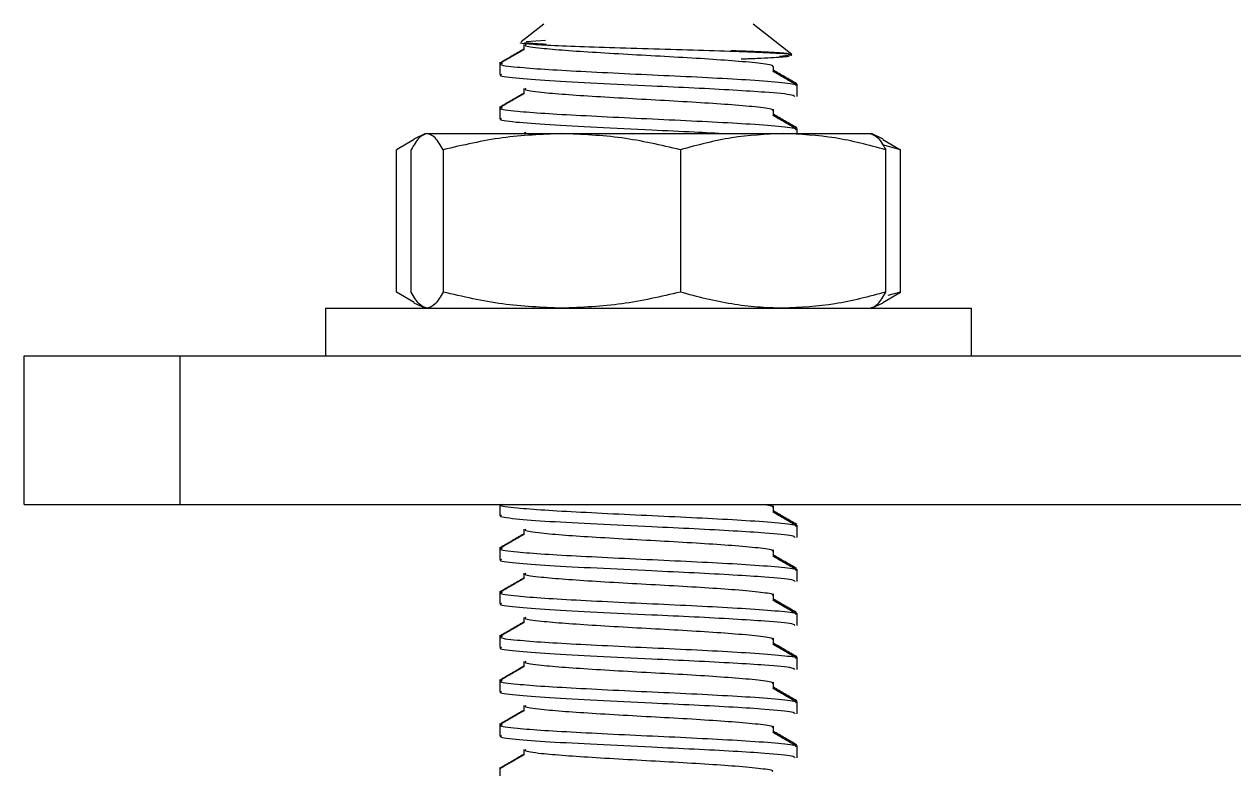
# Model space of a CAD drawing. Header units: millimetres. Extents: x -208 to -53, y -1 to 183.
# Drawn here: x -207.55 to -168.8, y 70.06 to 93.89 of the extents above; entities that cross this region are included whole.
import ezdxf

# ---------------------------------------------------------------- set-up
doc = ezdxf.new("R2010")
doc.units = ezdxf.units.MM

# ---------------------------------------------------------------- blocks, each defined once
blk = doc.blocks.new('DI_SAPATA')
at = {"color": 7, "linetype": 'Continuous', "lineweight": 25}
for p, q in [((-60.854, 15.375), (-61.574, 14.808)), ((-52.912, 14.403), (-54.146, 15.375)), ((-61.499, 14.731), (-61.499, 14.554)), ((-61.417, 14.823), (-60.799, 14.867)), ((-53.3, 14.349), (-52.927, 14.391)), ((-62.263, 14.157), (-62.263, 13.761)), ((-53.501, 13.86), (-53.501, 14.025)), ((-52.738, 13.056), (-52.738, 13.451)), ((-62.263, 12.746), (-62.263, 12.35)), ((-52.738, 11.872), (-52.738, 12.04)), ((-65.01, 11.689), (-65.568, 11.357)), ((-64.644, 11.872), (-65.015, 11.699)), ((-64.589, 11.872), (-50.356, 11.872)), ((-49.985, 11.699), (-50.356, 11.872)), ((-49.99, 11.689), (-49.432, 11.357)), ((-65.568, 6.799), (-65.568, 11.357)), ((-65.099, 6.799), (-65.099, 11.357)), ((-64.078, 11.357), (-64.078, 6.799)), ((-56.479, 11.357), (-56.479, 6.799)), ((-49.432, 11.357), (-50.007, 11.515)), ((-49.901, 6.799), (-49.901, 11.357)), ((-49.432, 6.799), (-49.432, 11.357)), ((-65.01, 6.467), (-65.568, 6.799)), ((-49.99, 6.467), (-49.432, 6.799)), ((-49.432, 6.799), (-49.836, 6.688)), ((-67.851, 6.284), (-67.851, 4.76)), ((-67.851, 6.284), (-47.15, 6.284)), ((-65.015, 6.457), (-64.644, 6.284)), ((-50.356, 6.284), (-49.985, 6.457)), ((-47.15, 4.76), (-47.15, 6.284)), ((-77.5, 4.76), (77.5, 4.76)), ((-77.5, 0), (-77.5, 4.76)), ((-72.5, 0), (-72.5, 4.76)), ((-77.5, 0), (77.5, 0)), ((-62.263, 0), (-62.263, -0.35)), ((-52.738, -1.055), (-52.738, -0.66)), ((-62.263, -1.365), (-62.263, -1.761)), ((-52.738, -2.466), (-52.738, -2.071)), ((-62.263, -2.776), (-62.263, -3.172)), ((-52.738, -3.878), (-52.738, -3.483)), ((-62.263, -4.188), (-62.263, -4.583)), ((-52.738, -5.289), (-52.738, -4.894)), ((-62.263, -5.599), (-62.263, -5.994)), ((-52.738, -6.7), (-52.738, -6.305)), ((-62.263, -7.01), (-62.263, -7.406)), ((-52.738, -8.111), (-52.738, -7.716)), ((-62.263, -8.421), (-62.263, -8.817))]:
    blk.add_line(p, q, dxfattribs=at)
for points, knots in [([(-52.929, 14.382), (-52.92, 14.385), (-52.867, 14.402), (-53.275, 14.436), (-54.117, 14.477), (-55.346, 14.521), (-56.77, 14.565), (-58.239, 14.606), (-59.587, 14.651), (-60.691, 14.692), (-61.374, 14.737), (-61.664, 14.768), (-61.575, 14.786), (-61.559, 14.789)], [0, 0, 0, 0, 0.02536, 0.137158, 0.246397, 0.355694, 0.46222, 0.568332, 0.672844, 0.775754, 0.878295, 0.977983, 1, 1, 1, 1]), ([(-60.763, 14.728), (-60.829, 14.731), (-61.206, 14.748), (-61.35, 14.765), (-61.47, 14.779)], [0, 0, 0, 0, 0.17633, 1, 1, 1, 1]), ([(-61.429, 14.731), (-61.445, 14.72), (-61.501, 14.68), (-61.029, 14.616), (-60.209, 14.541), (-59.192, 14.477), (-58.034, 14.407), (-56.823, 14.342), (-55.676, 14.275), (-54.625, 14.201), (-53.853, 14.13), (-53.466, 14.066), (-53.538, 14.033), (-53.554, 14.025)], [0, 0, 0, 0, 0.050436, 0.171885, 0.267352, 0.361721, 0.45804, 0.552408, 0.647876, 0.743891, 0.854832, 0.968099, 1, 1, 1, 1]), ([(-61.498, 14.558), (-61.626, 14.484), (-61.88, 14.337), (-62.135, 14.189), (-62.262, 14.115)], [0, 0, 0, 0, 0.499964, 1, 1, 1, 1]), ([(-61.499, 14.573), (-61.621, 14.502), (-61.871, 14.356), (-62.12, 14.211), (-62.246, 14.137)], [0, 0, 0, 0, 0.4922152, 1, 1, 1, 1]), ([(-52.974, 14.406), (-52.984, 14.416), (-53.01, 14.44), (-53.63, 14.477), (-54.3, 14.508), (-54.798, 14.525), (-54.85, 14.526)], [0, 0, 0, 0, 0.2404097, 0.5988424, 0.9574627, 1, 1, 1, 1]), ([(-54.528, 14.266), (-54.528, 14.266), (-54.527, 14.266), (-54.454, 14.268), (-54.277, 14.274), (-53.946, 14.287), (-53.396, 14.313), (-53.158, 14.334), (-52.997, 14.349)], [0, 0, 0, 0, 0.0000434, 0.0020296, 0.0960338, 0.2376516, 0.4841121, 1, 1, 1, 1]), ([(-62.193, 14.114), (-62.214, 14.106), (-62.312, 14.07), (-61.816, 14.011), (-60.889, 13.934), (-59.685, 13.869), (-58.294, 13.797), (-56.821, 13.73), (-55.415, 13.662), (-54.122, 13.587), (-53.168, 13.514), (-52.698, 13.449), (-52.78, 13.416), (-52.798, 13.408)], [0, 0, 0, 0, 0.0326192, 0.1559298, 0.2537351, 0.3498191, 0.4480737, 0.5446385, 0.6418294, 0.7398959, 0.8531063, 0.9686771, 1, 1, 1, 1]), ([(-62.205, 13.761), (-62.223, 13.755), (-62.337, 13.72), (-61.825, 13.658), (-60.744, 13.57), (-59.179, 13.489), (-57.529, 13.408), (-56.012, 13.34), (-54.747, 13.271), (-53.616, 13.2), (-52.833, 13.127), (-52.818, 13.077), (-52.812, 13.056)], [0, 0, 0, 0, 0.023631, 0.149941, 0.26903, 0.387024, 0.506433, 0.598729, 0.693132, 0.786132, 0.910896, 1, 1, 1, 1]), ([(-52.756, 13.428), (-52.884, 13.502), (-53.139, 13.65), (-53.395, 13.798), (-53.522, 13.872)], [0, 0, 0, 0, 0.500117, 1, 1, 1, 1]), ([(-52.752, 13.469), (-52.88, 13.543), (-53.13, 13.688), (-53.379, 13.832), (-53.501, 13.903)], [0, 0, 0, 0, 0.511353, 1, 1, 1, 1]), ([(-61.499, 13.319), (-61.499, 13.29), (-61.499, 13.231), (-61.499, 13.172), (-61.499, 13.143)], [0, 0, 0, 0, 0.500038, 1, 1, 1, 1]), ([(-61.429, 13.32), (-61.445, 13.308), (-61.501, 13.268), (-61.029, 13.205), (-60.209, 13.13), (-59.192, 13.066), (-58.034, 12.995), (-56.823, 12.931), (-55.676, 12.863), (-54.625, 12.79), (-53.853, 12.719), (-53.466, 12.655), (-53.538, 12.622), (-53.554, 12.614)], [0, 0, 0, 0, 0.050432, 0.17188, 0.267348, 0.361716, 0.458035, 0.552403, 0.647871, 0.743887, 0.854827, 0.968094, 1, 1, 1, 1]), ([(-61.498, 13.147), (-61.626, 13.073), (-61.88, 12.926), (-62.135, 12.778), (-62.262, 12.704)], [0, 0, 0, 0, 0.499974, 1, 1, 1, 1]), ([(-61.499, 13.162), (-61.621, 13.09), (-61.871, 12.945), (-62.12, 12.8), (-62.246, 12.726)], [0, 0, 0, 0, 0.492224, 1, 1, 1, 1]), ([(-62.193, 12.703), (-62.214, 12.695), (-62.312, 12.658), (-61.816, 12.6), (-60.889, 12.522), (-59.685, 12.458), (-58.294, 12.386), (-56.821, 12.319), (-55.415, 12.251), (-54.122, 12.176), (-53.168, 12.103), (-52.698, 12.038), (-52.78, 12.004), (-52.798, 11.997)], [0, 0, 0, 0, 0.032619, 0.15593, 0.253735, 0.349819, 0.448074, 0.544638, 0.641829, 0.739896, 0.853106, 0.968677, 1, 1, 1, 1]), ([(-52.756, 12.016), (-52.884, 12.09), (-53.139, 12.239), (-53.395, 12.387), (-53.522, 12.461)], [0, 0, 0, 0, 0.500102, 1, 1, 1, 1]), ([(-53.501, 12.492), (-53.501, 12.517), (-53.501, 12.572), (-53.501, 12.627), (-53.501, 12.657)], [0, 0, 0, 0, 0.464327, 1, 1, 1, 1]), ([(-53.501, 12.449), (-53.501, 12.474), (-53.501, 12.529), (-53.501, 12.584), (-53.501, 12.614)], [0, 0, 0, 0, 0.466365, 1, 1, 1, 1]), ([(-52.752, 12.058), (-52.88, 12.132), (-53.13, 12.276), (-53.379, 12.421), (-53.501, 12.492)], [0, 0, 0, 0, 0.5113393, 1, 1, 1, 1]), ([(-62.205, 12.35), (-62.223, 12.344), (-62.337, 12.309), (-61.825, 12.247), (-60.744, 12.159), (-59.178, 12.078), (-57.534, 11.997), (-56.077, 11.933), (-55.335, 11.891), (-54.993, 11.872)], [0, 0, 0, 0, 0.034887, 0.221357, 0.397169, 0.571363, 0.747647, 0.883905, 1, 1, 1, 1]), ([(-64.589, 11.872), (-64.674, 11.846), (-64.846, 11.795), (-65.015, 11.503), (-65.099, 11.357)], [0, 0, 0, 0, 0.496384, 1, 1, 1, 1]), ([(-64.078, 11.357), (-64.162, 11.502), (-64.33, 11.793), (-64.502, 11.846), (-64.589, 11.872)], [0, 0, 0, 0, 0.49696, 1, 1, 1, 1]), ([(-60.278, 11.872), (-60.914, 11.846), (-62.194, 11.795), (-63.447, 11.503), (-64.078, 11.357)], [0, 0, 0, 0, 0.496384, 1, 1, 1, 1]), ([(-61.429, 11.909), (-61.473, 11.897), (-61.518, 11.885), (-61.44, 11.873), (-61.437, 11.872)], [0, 0, 0, 0, 0.953402, 1, 1, 1, 1]), ([(-56.479, 11.357), (-57.101, 11.502), (-58.354, 11.793), (-59.634, 11.846), (-60.278, 11.872)], [0, 0, 0, 0, 0.49696, 1, 1, 1, 1]), ([(-53.19, 11.872), (-53.74, 11.846), (-54.848, 11.795), (-55.933, 11.503), (-56.479, 11.357)], [0, 0, 0, 0, 0.496384, 1, 1, 1, 1]), ([(-49.901, 11.357), (-50.439, 11.502), (-51.524, 11.793), (-52.632, 11.846), (-53.19, 11.872)], [0, 0, 0, 0, 0.49696, 1, 1, 1, 1]), ([(-50.411, 11.872), (-50.326, 11.846), (-50.154, 11.795), (-49.985, 11.503), (-49.901, 11.357)], [0, 0, 0, 0, 0.496384, 1, 1, 1, 1]), ([(-64.589, 6.284), (-64.674, 6.31), (-64.846, 6.361), (-65.015, 6.653), (-65.099, 6.799)], [0, 0, 0, 0, 0.496384, 1, 1, 1, 1]), ([(-64.078, 6.799), (-64.162, 6.654), (-64.33, 6.363), (-64.502, 6.31), (-64.589, 6.284)], [0, 0, 0, 0, 0.49696, 1, 1, 1, 1]), ([(-60.278, 6.284), (-60.914, 6.31), (-62.194, 6.361), (-63.447, 6.653), (-64.078, 6.799)], [0, 0, 0, 0, 0.496384, 1, 1, 1, 1]), ([(-56.479, 6.799), (-57.101, 6.654), (-58.354, 6.363), (-59.634, 6.31), (-60.278, 6.284)], [0, 0, 0, 0, 0.49696, 1, 1, 1, 1]), ([(-53.19, 6.284), (-53.464, 6.291), (-54.014, 6.304), (-54.838, 6.412), (-55.662, 6.573), (-56.206, 6.724), (-56.479, 6.799)], [0, 0, 0, 0, 0.247689, 0.496435, 0.747881, 1, 1, 1, 1]), ([(-49.901, 6.799), (-50.439, 6.654), (-51.524, 6.363), (-52.632, 6.31), (-53.19, 6.284)], [0, 0, 0, 0, 0.49696, 1, 1, 1, 1]), ([(-50.411, 6.284), (-50.326, 6.31), (-50.154, 6.361), (-49.985, 6.653), (-49.901, 6.799)], [0, 0, 0, 0, 0.496384, 1, 1, 1, 1]), ([(-62.193, 0.003), (-62.214, -0.005), (-62.312, -0.042), (-61.816, -0.1), (-60.889, -0.178), (-59.685, -0.242), (-58.294, -0.314), (-56.821, -0.381), (-55.415, -0.449), (-54.122, -0.524), (-53.168, -0.597), (-52.698, -0.662), (-52.78, -0.696), (-52.798, -0.703)], [0, 0, 0, 0, 0.032619, 0.15593, 0.253735, 0.349819, 0.448074, 0.544638, 0.641829, 0.739896, 0.853106, 0.968677, 1, 1, 1, 1]), ([(-53.823, 0), (-53.674, -0.022), (-53.471, -0.051), (-53.537, -0.078), (-53.554, -0.086)], [0, 0, 0, 0, 0.734608, 1, 1, 1, 1]), ([(-62.205, -0.35), (-62.223, -0.356), (-62.337, -0.391), (-61.825, -0.453), (-60.744, -0.541), (-59.179, -0.622), (-57.529, -0.703), (-56.012, -0.771), (-54.747, -0.84), (-53.616, -0.911), (-52.833, -0.984), (-52.818, -1.034), (-52.812, -1.055)], [0, 0, 0, 0, 0.023631, 0.149941, 0.26903, 0.387024, 0.506433, 0.598729, 0.693132, 0.786132, 0.910896, 1, 1, 1, 1]), ([(-52.756, -0.684), (-52.884, -0.61), (-53.139, -0.461), (-53.395, -0.313), (-53.522, -0.239)], [0, 0, 0, 0, 0.499966, 1, 1, 1, 1]), ([(-53.501, -0.208), (-53.501, -0.183), (-53.501, -0.128), (-53.501, -0.073), (-53.501, -0.043)], [0, 0, 0, 0, 0.46394, 1, 1, 1, 1]), ([(-53.501, -0.251), (-53.501, -0.226), (-53.501, -0.171), (-53.501, -0.116), (-53.501, -0.086)], [0, 0, 0, 0, 0.465999, 1, 1, 1, 1]), ([(-52.752, -0.642), (-52.88, -0.568), (-53.13, -0.424), (-53.379, -0.279), (-53.501, -0.208)], [0, 0, 0, 0, 0.511213, 1, 1, 1, 1]), ([(-61.498, -0.964), (-61.626, -1.038), (-61.88, -1.186), (-62.135, -1.333), (-62.262, -1.407)], [0, 0, 0, 0, 0.500074, 1, 1, 1, 1]), ([(-61.499, -0.949), (-61.621, -1.021), (-61.87, -1.166), (-62.12, -1.311), (-62.246, -1.385)], [0, 0, 0, 0, 0.492314, 1, 1, 1, 1]), ([(-61.499, -0.792), (-61.499, -0.821), (-61.499, -0.88), (-61.499, -0.939), (-61.499, -0.968)], [0, 0, 0, 0, 0.500418, 1, 1, 1, 1]), ([(-61.429, -0.791), (-61.445, -0.803), (-61.501, -0.843), (-61.029, -0.907), (-60.209, -0.981), (-59.192, -1.045), (-58.034, -1.116), (-56.823, -1.18), (-55.676, -1.248), (-54.625, -1.321), (-53.853, -1.392), (-53.466, -1.456), (-53.539, -1.49), (-53.554, -1.497)], [0, 0, 0, 0, 0.050389, 0.171837, 0.267304, 0.361672, 0.45799, 0.552358, 0.647825, 0.74384, 0.85478, 0.968046, 1, 1, 1, 1]), ([(-62.193, -1.408), (-62.214, -1.416), (-62.312, -1.453), (-61.816, -1.511), (-60.889, -1.589), (-59.685, -1.653), (-58.294, -1.725), (-56.821, -1.792), (-55.415, -1.86), (-54.122, -1.935), (-53.168, -2.008), (-52.698, -2.073), (-52.78, -2.107), (-52.798, -2.114)], [0, 0, 0, 0, 0.032619, 0.15593, 0.253735, 0.349819, 0.448074, 0.544638, 0.641829, 0.739896, 0.853106, 0.968677, 1, 1, 1, 1]), ([(-53.501, -1.619), (-53.501, -1.594), (-53.501, -1.539), (-53.501, -1.484), (-53.501, -1.454)], [0, 0, 0, 0, 0.463897, 1, 1, 1, 1]), ([(-53.501, -1.663), (-53.501, -1.637), (-53.501, -1.582), (-53.501, -1.527), (-53.501, -1.497)], [0, 0, 0, 0, 0.465958, 1, 1, 1, 1]), ([(-62.205, -1.761), (-62.223, -1.767), (-62.337, -1.802), (-61.825, -1.864), (-60.744, -1.952), (-59.179, -2.033), (-57.529, -2.114), (-56.012, -2.182), (-54.747, -2.251), (-53.616, -2.322), (-52.833, -2.395), (-52.818, -2.445), (-52.812, -2.466)], [0, 0, 0, 0, 0.023631, 0.149941, 0.26903, 0.387024, 0.506433, 0.598729, 0.693132, 0.786132, 0.910896, 1, 1, 1, 1]), ([(-52.756, -2.095), (-52.884, -2.021), (-53.139, -1.873), (-53.395, -1.724), (-53.522, -1.65)], [0, 0, 0, 0, 0.499951, 1, 1, 1, 1]), ([(-52.752, -2.053), (-52.88, -1.979), (-53.13, -1.835), (-53.379, -1.69), (-53.501, -1.619)], [0, 0, 0, 0, 0.5111987, 1, 1, 1, 1]), ([(-61.499, -2.203), (-61.499, -2.232), (-61.499, -2.291), (-61.499, -2.35), (-61.499, -2.379)], [0, 0, 0, 0, 0.500456, 1, 1, 1, 1]), ([(-61.429, -2.202), (-61.445, -2.214), (-61.501, -2.254), (-61.029, -2.318), (-60.209, -2.392), (-59.192, -2.456), (-58.034, -2.527), (-56.823, -2.591), (-55.676, -2.659), (-54.625, -2.732), (-53.853, -2.803), (-53.466, -2.867), (-53.539, -2.901), (-53.554, -2.908)], [0, 0, 0, 0, 0.050385, 0.171832, 0.267299, 0.361667, 0.457986, 0.552353, 0.64782, 0.743835, 0.854775, 0.968041, 1, 1, 1, 1]), ([(-61.498, -2.375), (-61.626, -2.449), (-61.88, -2.597), (-62.135, -2.744), (-62.262, -2.818)], [0, 0, 0, 0, 0.500084, 1, 1, 1, 1]), ([(-61.499, -2.36), (-61.621, -2.432), (-61.87, -2.577), (-62.12, -2.722), (-62.246, -2.796)], [0, 0, 0, 0, 0.492323, 1, 1, 1, 1]), ([(-62.193, -2.819), (-62.214, -2.827), (-62.312, -2.864), (-61.816, -2.923), (-60.889, -3), (-59.685, -3.064), (-58.294, -3.137), (-56.821, -3.203), (-55.415, -3.271), (-54.122, -3.347), (-53.168, -3.419), (-52.698, -3.484), (-52.78, -3.518), (-52.798, -3.525)], [0, 0, 0, 0, 0.032619, 0.15593, 0.253735, 0.349819, 0.448074, 0.544638, 0.641829, 0.739896, 0.853106, 0.968677, 1, 1, 1, 1]), ([(-52.756, -3.506), (-52.884, -3.432), (-53.139, -3.284), (-53.395, -3.136), (-53.522, -3.061)], [0, 0, 0, 0, 0.4999358, 1, 1, 1, 1]), ([(-53.501, -3.03), (-53.501, -3.005), (-53.501, -2.95), (-53.501, -2.895), (-53.501, -2.866)], [0, 0, 0, 0, 0.463854, 1, 1, 1, 1]), ([(-53.501, -3.074), (-53.501, -3.048), (-53.501, -2.993), (-53.501, -2.938), (-53.501, -2.908)], [0, 0, 0, 0, 0.465918, 1, 1, 1, 1]), ([(-52.752, -3.464), (-52.88, -3.39), (-53.13, -3.246), (-53.379, -3.101), (-53.501, -3.03)], [0, 0, 0, 0, 0.511185, 1, 1, 1, 1]), ([(-62.205, -3.172), (-62.223, -3.178), (-62.337, -3.213), (-61.825, -3.275), (-60.744, -3.363), (-59.179, -3.444), (-57.529, -3.525), (-56.012, -3.593), (-54.747, -3.662), (-53.616, -3.733), (-52.833, -3.806), (-52.818, -3.857), (-52.812, -3.878)], [0, 0, 0, 0, 0.023631, 0.149941, 0.26903, 0.387024, 0.506433, 0.598729, 0.693132, 0.786132, 0.910896, 1, 1, 1, 1]), ([(-61.498, -3.786), (-61.626, -3.86), (-61.88, -4.008), (-62.135, -4.155), (-62.262, -4.229)], [0, 0, 0, 0, 0.500094, 1, 1, 1, 1]), ([(-61.499, -3.771), (-61.621, -3.843), (-61.87, -3.988), (-62.12, -4.133), (-62.246, -4.207)], [0, 0, 0, 0, 0.492332, 1, 1, 1, 1]), ([(-61.499, -3.614), (-61.499, -3.643), (-61.499, -3.702), (-61.499, -3.761), (-61.499, -3.79)], [0, 0, 0, 0, 0.500494, 1, 1, 1, 1]), ([(-61.429, -3.613), (-61.445, -3.625), (-61.501, -3.665), (-61.029, -3.729), (-60.209, -3.803), (-59.192, -3.867), (-58.034, -3.938), (-56.823, -4.002), (-55.676, -4.07), (-54.625, -4.143), (-53.853, -4.214), (-53.466, -4.279), (-53.539, -4.312), (-53.554, -4.319)], [0, 0, 0, 0, 0.0503807, 0.1718281, 0.2672949, 0.3616627, 0.457981, 0.5523485, 0.6478156, 0.7438305, 0.8547701, 0.9680364, 1, 1, 1, 1]), ([(-62.193, -4.23), (-62.214, -4.238), (-62.312, -4.275), (-61.816, -4.334), (-60.889, -4.411), (-59.685, -4.476), (-58.294, -4.548), (-56.821, -4.614), (-55.415, -4.682), (-54.122, -4.758), (-53.168, -4.83), (-52.698, -4.895), (-52.78, -4.929), (-52.798, -4.936)], [0, 0, 0, 0, 0.0326192, 0.1559298, 0.2537351, 0.3498191, 0.4480737, 0.5446385, 0.6418294, 0.7398959, 0.8531063, 0.9686771, 1, 1, 1, 1]), ([(-62.205, -4.583), (-62.223, -4.589), (-62.337, -4.625), (-61.825, -4.686), (-60.744, -4.774), (-59.179, -4.855), (-57.529, -4.936), (-56.012, -5.004), (-54.747, -5.073), (-53.616, -5.144), (-52.833, -5.217), (-52.818, -5.268), (-52.812, -5.289)], [0, 0, 0, 0, 0.023631, 0.149941, 0.26903, 0.387024, 0.506433, 0.598729, 0.693132, 0.786132, 0.910896, 1, 1, 1, 1]), ([(-52.756, -4.917), (-52.884, -4.843), (-53.139, -4.695), (-53.395, -4.547), (-53.522, -4.473)], [0, 0, 0, 0, 0.499921, 1, 1, 1, 1]), ([(-53.501, -4.441), (-53.501, -4.416), (-53.501, -4.361), (-53.501, -4.306), (-53.501, -4.277)], [0, 0, 0, 0, 0.463811, 1, 1, 1, 1]), ([(-53.501, -4.485), (-53.501, -4.459), (-53.501, -4.404), (-53.501, -4.349), (-53.501, -4.319)], [0, 0, 0, 0, 0.465877, 1, 1, 1, 1]), ([(-52.752, -4.875), (-52.88, -4.802), (-53.13, -4.657), (-53.379, -4.512), (-53.501, -4.441)], [0, 0, 0, 0, 0.511171, 1, 1, 1, 1]), ([(-61.499, -5.025), (-61.499, -5.054), (-61.499, -5.113), (-61.499, -5.172), (-61.499, -5.201)], [0, 0, 0, 0, 0.500532, 1, 1, 1, 1]), ([(-61.429, -5.024), (-61.445, -5.036), (-61.501, -5.076), (-61.029, -5.14), (-60.209, -5.214), (-59.192, -5.278), (-58.034, -5.349), (-56.823, -5.413), (-55.676, -5.481), (-54.625, -5.554), (-53.853, -5.625), (-53.466, -5.69), (-53.539, -5.723), (-53.554, -5.73)], [0, 0, 0, 0, 0.0503764, 0.1718238, 0.2672905, 0.3616582, 0.4579765, 0.5523439, 0.647811, 0.7438258, 0.8547653, 0.9680316, 1, 1, 1, 1]), ([(-61.498, -5.197), (-61.626, -5.271), (-61.88, -5.419), (-62.135, -5.566), (-62.262, -5.64)], [0, 0, 0, 0, 0.500104, 1, 1, 1, 1]), ([(-61.499, -5.182), (-61.621, -5.254), (-61.87, -5.399), (-62.12, -5.545), (-62.246, -5.618)], [0, 0, 0, 0, 0.492341, 1, 1, 1, 1]), ([(-62.193, -5.641), (-62.214, -5.649), (-62.312, -5.686), (-61.816, -5.745), (-60.889, -5.822), (-59.685, -5.887), (-58.294, -5.959), (-56.821, -6.025), (-55.415, -6.093), (-54.122, -6.169), (-53.168, -6.241), (-52.698, -6.306), (-52.78, -6.34), (-52.798, -6.347)], [0, 0, 0, 0, 0.032619, 0.15593, 0.253735, 0.349819, 0.448074, 0.544638, 0.641829, 0.739896, 0.853106, 0.968677, 1, 1, 1, 1]), ([(-53.501, -5.852), (-53.501, -5.827), (-53.501, -5.772), (-53.501, -5.717), (-53.501, -5.688)], [0, 0, 0, 0, 0.463768, 1, 1, 1, 1]), ([(-53.501, -5.896), (-53.501, -5.87), (-53.501, -5.815), (-53.501, -5.76), (-53.501, -5.731)], [0, 0, 0, 0, 0.465836, 1, 1, 1, 1]), ([(-62.205, -5.994), (-62.223, -6), (-62.337, -6.036), (-61.825, -6.098), (-60.744, -6.185), (-59.179, -6.266), (-57.529, -6.347), (-56.012, -6.415), (-54.747, -6.484), (-53.616, -6.556), (-52.833, -6.629), (-52.818, -6.679), (-52.812, -6.7)], [0, 0, 0, 0, 0.023631, 0.149941, 0.26903, 0.387024, 0.506433, 0.598729, 0.693132, 0.786132, 0.910896, 1, 1, 1, 1]), ([(-52.756, -6.328), (-52.884, -6.254), (-53.139, -6.106), (-53.395, -5.958), (-53.522, -5.884)], [0, 0, 0, 0, 0.499906, 1, 1, 1, 1]), ([(-52.752, -6.287), (-52.88, -6.213), (-53.13, -6.068), (-53.379, -5.923), (-53.501, -5.852)], [0, 0, 0, 0, 0.511157, 1, 1, 1, 1]), ([(-61.499, -6.436), (-61.499, -6.466), (-61.499, -6.524), (-61.499, -6.583), (-61.499, -6.613)], [0, 0, 0, 0, 0.50057, 1, 1, 1, 1]), ([(-61.429, -6.435), (-61.445, -6.447), (-61.501, -6.487), (-61.029, -6.551), (-60.209, -6.625), (-59.192, -6.689), (-58.034, -6.76), (-56.823, -6.824), (-55.676, -6.892), (-54.625, -6.966), (-53.853, -7.037), (-53.466, -7.101), (-53.539, -7.134), (-53.554, -7.141)], [0, 0, 0, 0, 0.050372, 0.171819, 0.267286, 0.361654, 0.457972, 0.552339, 0.647806, 0.743821, 0.854761, 0.968027, 1, 1, 1, 1]), ([(-61.498, -6.609), (-61.626, -6.682), (-61.88, -6.83), (-62.135, -6.978), (-62.262, -7.051)], [0, 0, 0, 0, 0.500114, 1, 1, 1, 1]), ([(-61.499, -6.594), (-61.621, -6.665), (-61.87, -6.81), (-62.12, -6.956), (-62.246, -7.029)], [0, 0, 0, 0, 0.4923497, 1, 1, 1, 1]), ([(-62.193, -7.053), (-62.214, -7.06), (-62.312, -7.097), (-61.816, -7.156), (-60.889, -7.233), (-59.685, -7.298), (-58.294, -7.37), (-56.821, -7.436), (-55.415, -7.505), (-54.122, -7.58), (-53.168, -7.652), (-52.698, -7.718), (-52.78, -7.751), (-52.798, -7.758)], [0, 0, 0, 0, 0.032619, 0.15593, 0.253735, 0.349819, 0.448074, 0.544638, 0.641829, 0.739896, 0.853106, 0.968677, 1, 1, 1, 1]), ([(-52.756, -7.739), (-52.884, -7.665), (-53.139, -7.517), (-53.395, -7.369), (-53.522, -7.295)], [0, 0, 0, 0, 0.4998906, 1, 1, 1, 1]), ([(-53.501, -7.264), (-53.501, -7.238), (-53.501, -7.183), (-53.501, -7.128), (-53.501, -7.099)], [0, 0, 0, 0, 0.4637252, 1, 1, 1, 1]), ([(-53.501, -7.307), (-53.501, -7.281), (-53.501, -7.226), (-53.501, -7.171), (-53.501, -7.142)], [0, 0, 0, 0, 0.465796, 1, 1, 1, 1]), ([(-52.752, -7.698), (-52.88, -7.624), (-53.13, -7.479), (-53.379, -7.334), (-53.501, -7.264)], [0, 0, 0, 0, 0.5111426, 1, 1, 1, 1]), ([(-62.205, -7.406), (-62.223, -7.411), (-62.337, -7.447), (-61.825, -7.509), (-60.744, -7.596), (-59.179, -7.677), (-57.529, -7.759), (-56.012, -7.826), (-54.747, -7.895), (-53.616, -7.967), (-52.833, -8.04), (-52.818, -8.09), (-52.812, -8.111)], [0, 0, 0, 0, 0.0236313, 0.1499406, 0.2690299, 0.3870235, 0.5064325, 0.5987294, 0.6931318, 0.7861324, 0.9108964, 1, 1, 1, 1]), ([(-61.498, -8.02), (-61.626, -8.094), (-61.88, -8.241), (-62.135, -8.389), (-62.262, -8.462)], [0, 0, 0, 0, 0.500123, 1, 1, 1, 1]), ([(-61.499, -8.005), (-61.621, -8.076), (-61.87, -8.222), (-62.12, -8.367), (-62.246, -8.44)], [0, 0, 0, 0, 0.492359, 1, 1, 1, 1]), ([(-61.499, -7.847), (-61.499, -7.877), (-61.499, -7.936), (-61.499, -7.994), (-61.499, -8.024)], [0, 0, 0, 0, 0.5006081, 1, 1, 1, 1]), ([(-61.429, -7.847), (-61.445, -7.858), (-61.501, -7.898), (-61.029, -7.962), (-60.209, -8.036), (-59.192, -8.1), (-58.034, -8.171), (-56.823, -8.235), (-55.676, -8.303), (-54.625, -8.377), (-53.853, -8.448), (-53.466, -8.512), (-53.539, -8.545), (-53.554, -8.553)], [0, 0, 0, 0, 0.0503678, 0.171815, 0.2672817, 0.3616493, 0.4579675, 0.5523348, 0.6478018, 0.7438164, 0.8547559, 0.968022, 1, 1, 1, 1])]:
    blk.add_open_spline(points, degree=3, knots=knots, dxfattribs=at)

msp = doc.modelspace()

# ---------------------------------------------------------------- block references
msp.add_blockref('DI_SAPATA', (-130.054, 78.519))

doc.saveas('drawing.dxf')
